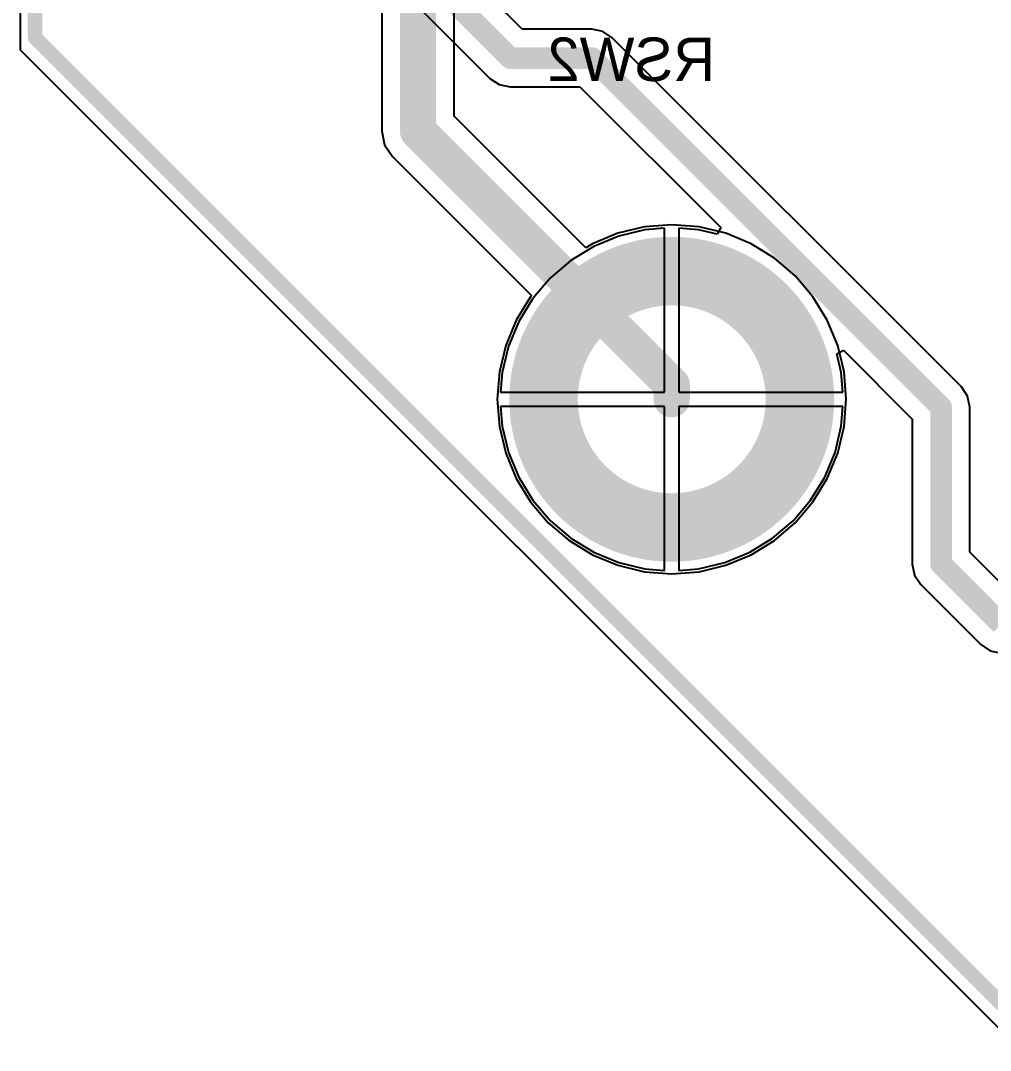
# Model space of a CAD drawing. Header units: millimetres. Extents: x 0 to 2.36, y 0 to 2.36.
# Drawn here: x 0 to 0.67, y 0 to 0.712 of the extents above; entities that cross this region are included whole.
import ezdxf

# ---------------------------------------------------------------- set-up
doc = ezdxf.new("R2010")
doc.units = ezdxf.units.MM
doc.header["$MEASUREMENT"] = 0
for name, color, linetype in [('BottomLayer', 5, 'Continuous'), ('BottomOverlay', 54, 'Continuous'), ('BottomSolder', 6, 'Continuous'), ('MultiLayer', 9, 'Continuous'), ('TopLayer', 1, 'Continuous'), ('TopOverlay', 2, 'Continuous'), ('TopSolder', 216, 'Continuous')]:
    doc.layers.add(name, color=color, linetype=linetype)

msp = doc.modelspace()

# ---------------------------------------------------------------- hatches: boundary and pattern name
at = {"layer": 'BottomLayer'}
h = msp.add_hatch(color=5, dxfattribs=at)
edge = h.paths.add_edge_path()
edge.add_arc((0.45, 0.45), 0.10827, 0, 360)
edge = h.paths.add_edge_path(flags=0)
edge.add_arc((0.45, 0.45), 0.06496, 0, 360)
at = {"layer": 'BottomSolder'}
h = msp.add_hatch(color=6, dxfattribs=at)
edge = h.paths.add_edge_path()
edge.add_arc((0.45, 0.45), 0.11227, 0, 360)
edge = h.paths.add_edge_path(flags=0)
edge.add_arc((0.45, 0.45), 0.06496, 0, 360)
at = {"layer": 'MultiLayer'}
h = msp.add_hatch(color=9, dxfattribs=at)
edge = h.paths.add_edge_path()
edge.add_arc((0.45, 0.45), 0.10827, 0, 360)
edge = h.paths.add_edge_path(flags=0)
edge.add_arc((0.45, 0.45), 0.06496, 0, 360)
at = {"layer": 'TopLayer'}
h = msp.add_hatch(color=1, dxfattribs=at)
edge = h.paths.add_edge_path()
edge.add_arc((0.45, 0.45), 0.10827, 0, 360)
edge = h.paths.add_edge_path(flags=0)
edge.add_arc((0.45, 0.45), 0.06496, 0, 360)
at = {"layer": 'TopSolder'}
h = msp.add_hatch(color=216, dxfattribs=at)
edge = h.paths.add_edge_path()
edge.add_arc((0.45, 0.45), 0.11227, 0, 360)
edge = h.paths.add_edge_path(flags=0)
edge.add_arc((0.45, 0.45), 0.06496, 0, 360)

# ---------------------------------------------------------------- linework, layer by layer
at = {"layer": 'BottomLayer'}
for p, q in [((0, 0.69123), (0, 1.66877)), ((0.16656, 0.82963), (0.32438, 0.67181)), ((0.34668, 0.70575), (0.32496, 0.72746)), ((0.39483, 0.70575), (0.34668, 0.70575)), ((0.40244, 0.70423), (0.39483, 0.70575)), ((0.40889, 0.69992), (0.40244, 0.70423)), ((0.65019, 0.45861), (0.40889, 0.69992)), ((0.69123, 0), (0, 0.69123)), ((0.32438, 0.67181), (0.33083, 0.6675)), ((0.33083, 0.6675), (0.33844, 0.66598)), ((0.33844, 0.66598), (0.38659, 0.66598)), ((0.38659, 0.66598), (0.48395, 0.56862)), ((0.41334, 0.56283), (0.39614, 0.5557)), ((0.43144, 0.56717), (0.41334, 0.56283)), ((0.445, 0.56824), (0.43144, 0.56717)), ((0.445, 0.455), (0.445, 0.56824)), ((0.46856, 0.56717), (0.455, 0.56824)), ((0.455, 0.56824), (0.455, 0.455)), ((0.48142, 0.56409), (0.46856, 0.56717)), ((0.48395, 0.56862), (0.48142, 0.56409)), ((0.39614, 0.5557), (0.38027, 0.54598)), ((0.38027, 0.54598), (0.36611, 0.53389)), ((0.36611, 0.53389), (0.35402, 0.51973)), ((0.35402, 0.51973), (0.3443, 0.50386)), ((0.3443, 0.50386), (0.33717, 0.48666)), ((0.33717, 0.48666), (0.33283, 0.46856)), ((0.56409, 0.48142), (0.56862, 0.48395)), ((0.56717, 0.46856), (0.56409, 0.48142)), ((0.56862, 0.48395), (0.61625, 0.43632)), ((0.33283, 0.46856), (0.33176, 0.455)), ((0.56824, 0.455), (0.56717, 0.46856)), ((0.6545, 0.45216), (0.65019, 0.45861)), ((0.33176, 0.455), (0.445, 0.455)), ((0.455, 0.455), (0.56824, 0.455)), ((0.65602, 0.44456), (0.6545, 0.45216)), ((0.445, 0.445), (0.33176, 0.445)), ((0.33176, 0.445), (0.33283, 0.43144)), ((0.445, 0.33176), (0.445, 0.445)), ((0.56824, 0.445), (0.455, 0.445)), ((0.455, 0.445), (0.455, 0.33176)), ((0.56717, 0.43144), (0.56824, 0.445)), ((0.65602, 0.34437), (0.65602, 0.44456)), ((0.61625, 0.43632), (0.61625, 0.33614)), ((0.33283, 0.43144), (0.33717, 0.41334)), ((0.56283, 0.41334), (0.56717, 0.43144)), ((0.33717, 0.41334), (0.3443, 0.39614)), ((0.5557, 0.39614), (0.56283, 0.41334)), ((0.3443, 0.39614), (0.35402, 0.38027)), ((0.54598, 0.38027), (0.5557, 0.39614)), ((0.35402, 0.38027), (0.36611, 0.36611)), ((0.53389, 0.36611), (0.54598, 0.38027)), ((0.36611, 0.36611), (0.38027, 0.35402)), ((0.51973, 0.35402), (0.53389, 0.36611)), ((0.38027, 0.35402), (0.39614, 0.3443)), ((0.50386, 0.3443), (0.51973, 0.35402)), ((0.39614, 0.3443), (0.41334, 0.33717)), ((0.48666, 0.33717), (0.50386, 0.3443)), ((0.68601, 0.31438), (0.65602, 0.34437)), ((0.41334, 0.33717), (0.43144, 0.33283)), ((0.46856, 0.33283), (0.48666, 0.33717)), ((0.61625, 0.33614), (0.61777, 0.32853)), ((0.43144, 0.33283), (0.445, 0.33176)), ((0.455, 0.33176), (0.46856, 0.33283)), ((0.61777, 0.32853), (0.62208, 0.32208)), ((0.62208, 0.32208), (0.66371, 0.28044)), ((0.66371, 0.28044), (0.67016, 0.27613)), ((0.67016, 0.27613), (0.67777, 0.27462))]:
    msp.add_line(p, q, dxfattribs=at)
at = {"layer": 'BottomLayer', "const_width": 0.015}
for points in [[(0.18062, 0.84368), (0.33844, 0.68586)], [(0.33844, 0.68586), (0.39483, 0.68586)], [(0.39483, 0.68586), (0.63614, 0.44456)], [(0.63614, 0.33614), (0.63614, 0.44456)], [(0.63614, 0.33614), (0.67777, 0.2945)]]:
    msp.add_lwpolyline(points, dxfattribs=at)
at = {"layer": 'BottomLayer', "const_width": 0.0075}
for points in [[(0.33469, 0.68586, 1), (0.34219, 0.68586, 1)], [(0.33469, 0.68586, 1), (0.34219, 0.68586, 1)], [(0.39108, 0.68586, 1), (0.39858, 0.68586, 1)], [(0.39108, 0.68586, 1), (0.39858, 0.68586, 1)], [(0.63239, 0.44456, 1), (0.63989, 0.44456, 1)], [(0.63239, 0.44456, 1), (0.63989, 0.44456, 1)], [(0.63239, 0.33614, 1), (0.63989, 0.33614, 1)], [(0.63239, 0.33614, 1), (0.63989, 0.33614, 1)]]:
    msp.add_lwpolyline(points, format="xyb", close=True, dxfattribs=at)
at = {"layer": 'TopLayer'}
for p, q in [((0, 0.69123), (0, 1.66877)), ((0.24964, 0.86405), (0.24964, 0.63538)), ((0.2996, 0.64573), (0.2996, 0.73066)), ((0.69123, 0), (0, 0.69123)), ((0.39065, 0.55468), (0.2996, 0.64573)), ((0.24964, 0.63538), (0.25154, 0.62582)), ((0.25154, 0.62582), (0.25696, 0.61772)), ((0.25696, 0.61772), (0.35303, 0.52164)), ((0.45, 0.57064), (0.43113, 0.56915)), ((0.46887, 0.56915), (0.45, 0.57064)), ((0.41272, 0.56474), (0.39523, 0.55749)), ((0.43113, 0.56915), (0.41272, 0.56474)), ((0.48728, 0.56474), (0.46887, 0.56915)), ((0.50477, 0.55749), (0.48728, 0.56474)), ((0.39523, 0.55749), (0.39065, 0.55468)), ((0.52091, 0.5476), (0.50477, 0.55749)), ((0.53531, 0.53531), (0.52091, 0.5476)), ((0.5476, 0.52091), (0.53531, 0.53531)), ((0.3524, 0.52091), (0.34251, 0.50477)), ((0.35303, 0.52164), (0.3524, 0.52091)), ((0.55749, 0.50477), (0.5476, 0.52091)), ((0.34251, 0.50477), (0.33526, 0.48728)), ((0.56474, 0.48728), (0.55749, 0.50477)), ((0.33526, 0.48728), (0.33085, 0.46887)), ((0.56915, 0.46887), (0.56474, 0.48728)), ((0.33085, 0.46887), (0.32936, 0.45)), ((0.57064, 0.45), (0.56915, 0.46887)), ((0.32936, 0.45), (0.33085, 0.43113)), ((0.56915, 0.43113), (0.57064, 0.45)), ((0.33085, 0.43113), (0.33526, 0.41272)), ((0.56474, 0.41272), (0.56915, 0.43113)), ((0.33526, 0.41272), (0.34251, 0.39523)), ((0.55749, 0.39523), (0.56474, 0.41272)), ((0.34251, 0.39523), (0.3524, 0.37909)), ((0.5476, 0.37909), (0.55749, 0.39523)), ((0.3524, 0.37909), (0.36469, 0.36469)), ((0.53531, 0.36469), (0.5476, 0.37909)), ((0.36469, 0.36469), (0.37909, 0.3524)), ((0.52091, 0.3524), (0.53531, 0.36469)), ((0.37909, 0.3524), (0.39523, 0.34251)), ((0.50477, 0.34251), (0.52091, 0.3524)), ((0.39523, 0.34251), (0.41272, 0.33526)), ((0.48728, 0.33526), (0.50477, 0.34251)), ((0.41272, 0.33526), (0.43113, 0.33085)), ((0.46887, 0.33085), (0.48728, 0.33526)), ((0.43113, 0.33085), (0.45, 0.32936)), ((0.45, 0.32936), (0.46887, 0.33085))]:
    msp.add_line(p, q, dxfattribs=at)
at = {"layer": 'TopLayer', "const_width": 0.025}
for points in [[(0.27462, 0.63538), (0.27462, 0.90962)], [(0.27462, 0.63538), (0.45, 0.46)], [(0.45, 0.45), (0.45, 0.46)]]:
    msp.add_lwpolyline(points, dxfattribs=at)
at = {"layer": 'TopLayer', "const_width": 0.0125}
for points in [[(0.26837, 0.63538, 1), (0.28087, 0.63538, 1)], [(0.26837, 0.63538, 1), (0.28087, 0.63538, 1)], [(0.44375, 0.46, 1), (0.45625, 0.46, 1)], [(0.44375, 0.46, 1), (0.45625, 0.46, 1)], [(0.44375, 0.45, 1), (0.45625, 0.45, 1)]]:
    msp.add_lwpolyline(points, format="xyb", close=True, dxfattribs=at)
at = {"layer": 'TopOverlay', "const_width": 0.01}
for points in [[(0.01, 0.7), (0.01, 0.86)], [(0.01, 0.7), (0.7, 0.01)]]:
    msp.add_lwpolyline(points, dxfattribs=at)
at = {"layer": 'TopOverlay', "const_width": 0.005}
msp.add_lwpolyline([(0.0075, 0.7, 1), (0.0125, 0.7, 1)], format="xyb", close=True, dxfattribs=at)
msp.add_lwpolyline([(0.0075, 0.7, 1), (0.0125, 0.7, 1)], format="xyb", close=True, dxfattribs=at)

# ---------------------------------------------------------------- texts
at = {"layer": 'BottomOverlay', "text_generation_flag": 2}
msp.add_text('RSW2', height=0.03, dxfattribs=at).set_placement((0.47998, 0.67))

doc.saveas('drawing.dxf')
